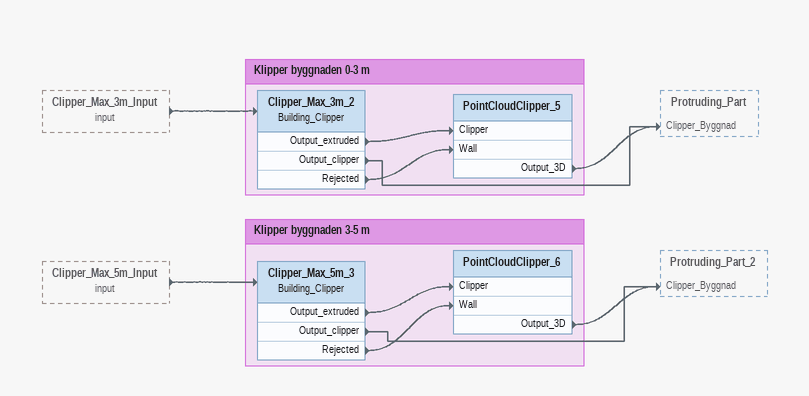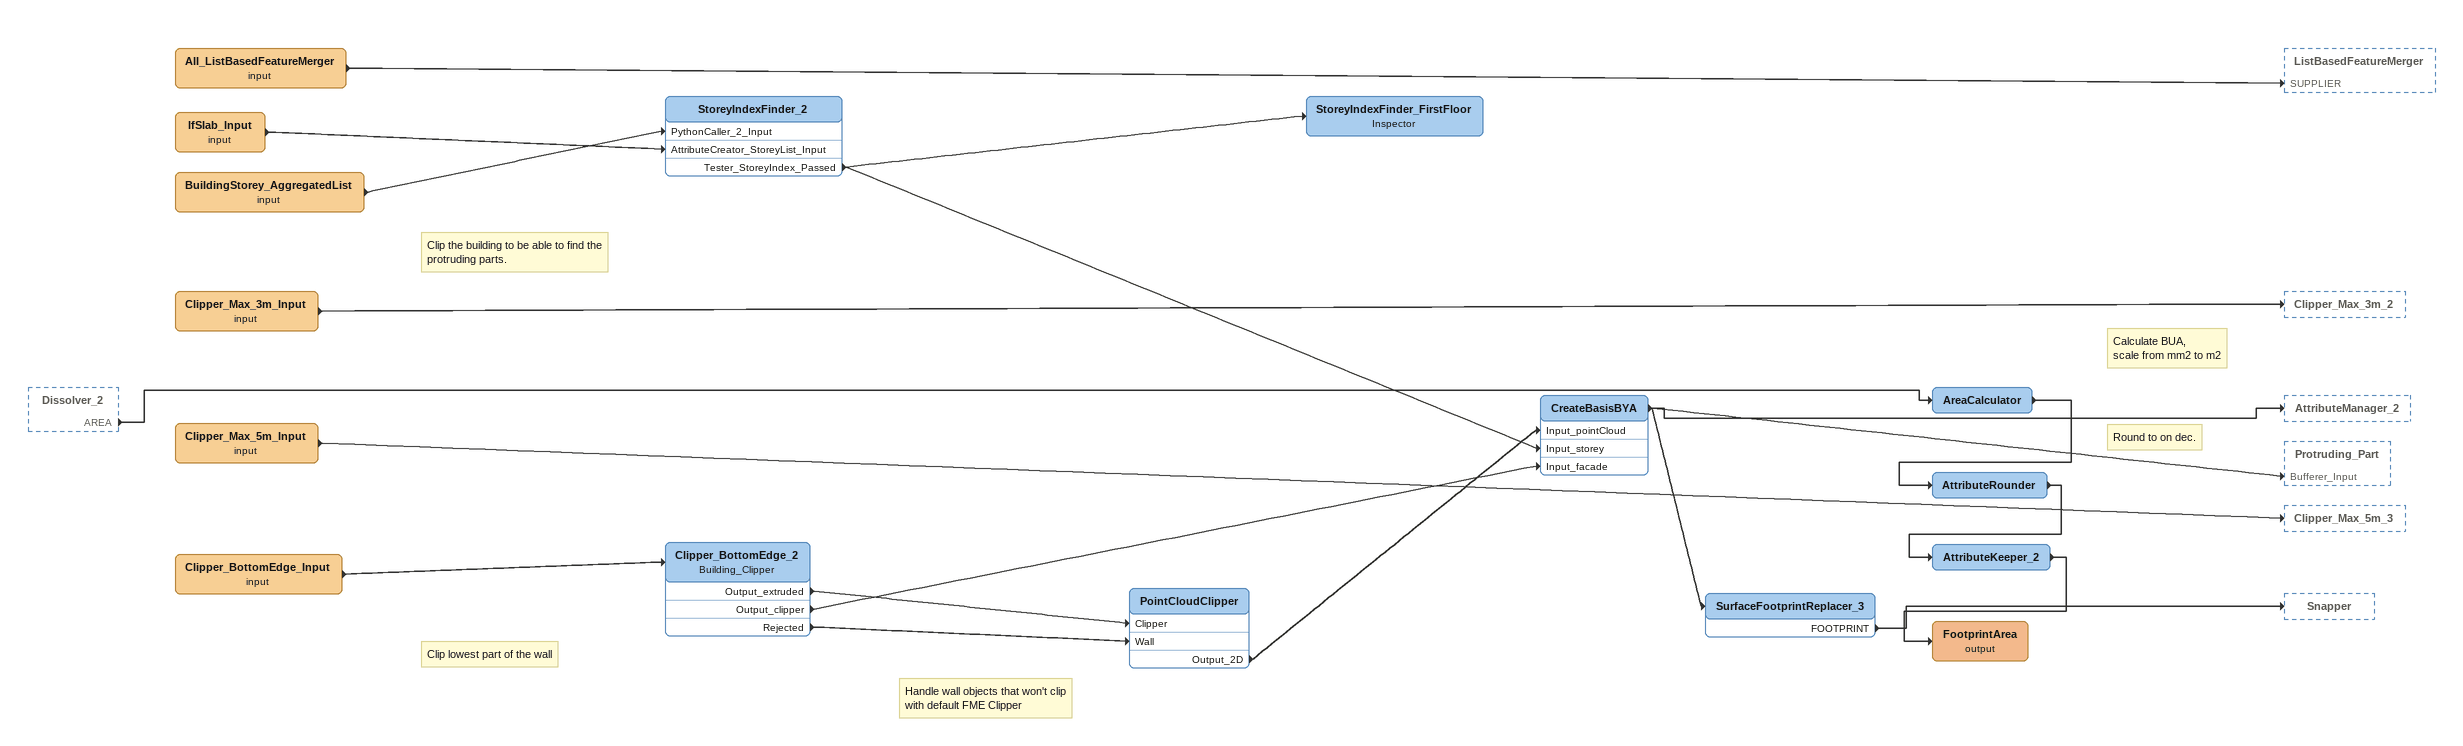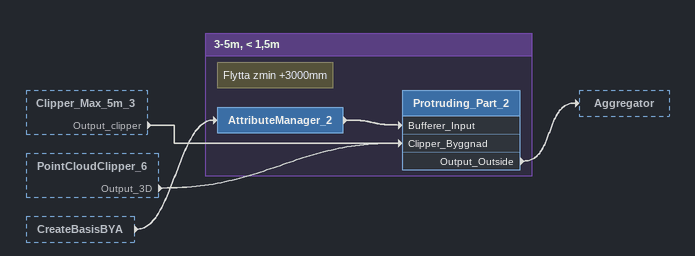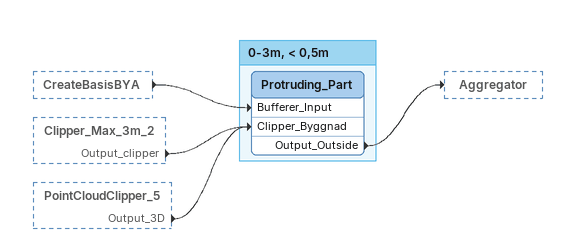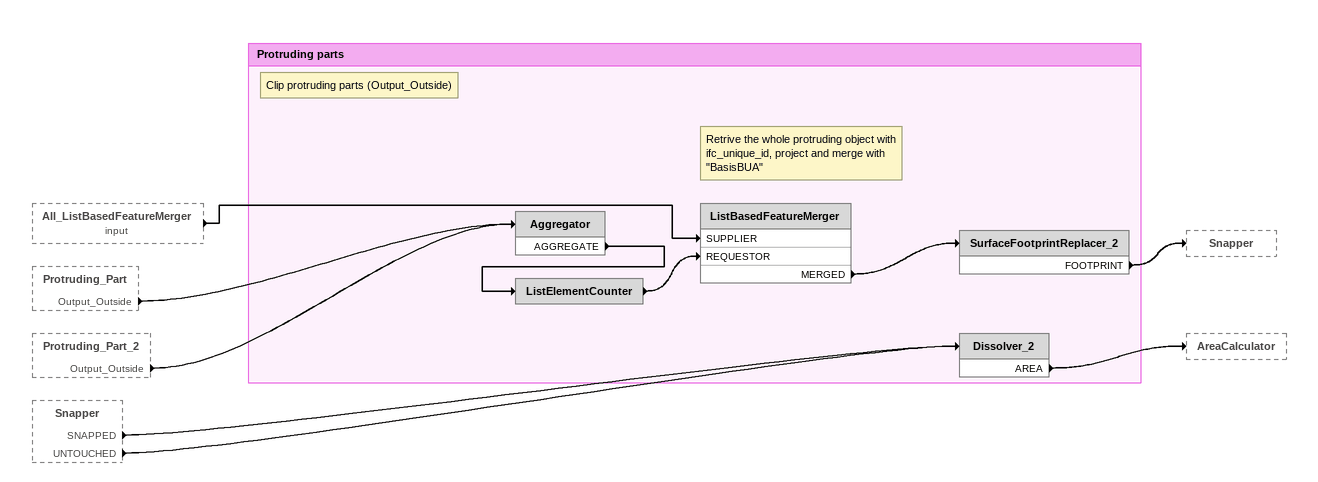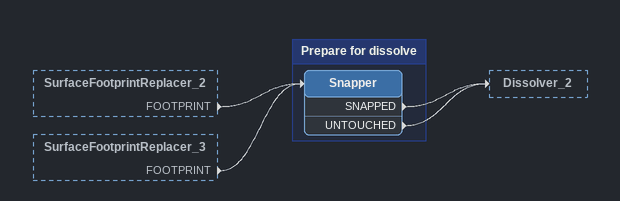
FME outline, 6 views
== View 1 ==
Clipper_Max_3m_Input (input) [outside]
    -> Clipper_Max_3m_2
Clipper_Max_5m_Input (input) [outside]
    -> Clipper_Max_5m_3

Bookmark: Klipper byggnaden 0-3 m
Clipper_Max_3m_2: Building_Clipper
    Output_extruded -> PointCloudClipper_5 [Clipper]
    Output_clipper -> Protruding_Part [Clipper_Byggnad]
    Rejected -> PointCloudClipper_5 [Wall]
PointCloudClipper_5
    Output_3D -> Protruding_Part [Clipper_Byggnad]

Bookmark: Klipper byggnaden 3-5 m
Clipper_Max_5m_3: Building_Clipper
    Output_extruded -> PointCloudClipper_6 [Clipper]
    Output_clipper -> Protruding_Part_2 [Clipper_Byggnad]
    Rejected -> PointCloudClipper_6 [Wall]
PointCloudClipper_6
    Output_3D -> Protruding_Part_2 [Clipper_Byggnad]

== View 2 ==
Dissolver_2 [outside]
    AREA -> AreaCalculator
All_ListBasedFeatureMerger (input)
    -> ListBasedFeatureMerger [SUPPLIER]
IfSlab_Input (input)
    -> StoreyIndexFinder_2 [AttributeCreator_StoreyList_Input]
BuildingStorey_AggregatedList (input)
    -> StoreyIndexFinder_2 [PythonCaller_2_Input]
StoreyIndexFinder_2
    Tester_StoreyIndex_Passed -> StoreyIndexFinder_FirstFloor
    Tester_StoreyIndex_Passed -> CreateBasisBYA [Input_storey]
StoreyIndexFinder_FirstFloor: Inspector
Note: Clip the building to be able to find the protruding parts.
Clipper_Max_3m_Input (input)
    -> Clipper_Max_3m_2
Clipper_Max_5m_Input (input)
    -> Clipper_Max_5m_3
Clipper_BottomEdge_Input (input)
    -> Clipper_BottomEdge_2
Note: Clip lowest part of the wall
Clipper_BottomEdge_2: Building_Clipper
    Output_extruded -> PointCloudClipper [Clipper]
    Output_clipper -> CreateBasisBYA [Input_facade]
    Rejected -> PointCloudClipper [Wall]
Note: Handle wall objects that won't clip with default FME Clipper
PointCloudClipper
    Output_2D -> CreateBasisBYA [Input_pointCloud]
CreateBasisBYA
    -> AttributeManager_2
    -> Protruding_Part [Bufferer_Input]
    -> SurfaceFootprintReplacer_3
SurfaceFootprintReplacer_3
    FOOTPRINT -> Snapper
Note: Calculate BUA, / scale from mm2 to m2
AreaCalculator
    -> AttributeRounder
Note: Round to on dec.
AttributeRounder
    -> AttributeKeeper_2
AttributeKeeper_2
    -> FootprintArea (output)
FootprintArea (output)

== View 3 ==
Clipper_Max_5m_3 [outside]
    Output_clipper -> Protruding_Part_2 [Clipper_Byggnad]
PointCloudClipper_6 [outside]
    Output_3D -> Protruding_Part_2 [Clipper_Byggnad]
CreateBasisBYA [outside]
    -> AttributeManager_2

Bookmark: 3-5m, < 1,5m
Note: Flytta zmin +3000mm
AttributeManager_2
    -> Protruding_Part_2 [Bufferer_Input]
Protruding_Part_2
    Output_Outside -> Aggregator

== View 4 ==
CreateBasisBYA [outside]
    -> Protruding_Part [Bufferer_Input]
Clipper_Max_3m_2 [outside]
    Output_clipper -> Protruding_Part [Clipper_Byggnad]
PointCloudClipper_5 [outside]
    Output_3D -> Protruding_Part [Clipper_Byggnad]

Bookmark: 0-3m, < 0,5m
Protruding_Part
    Output_Outside -> Aggregator

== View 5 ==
All_ListBasedFeatureMerger (input) [outside]
    -> ListBasedFeatureMerger [SUPPLIER]
Protruding_Part [outside]
    Output_Outside -> Aggregator
Protruding_Part_2 [outside]
    Output_Outside -> Aggregator
Snapper [outside]
    SNAPPED -> Dissolver_2
    UNTOUCHED -> Dissolver_2

Bookmark: Protruding parts
Note: Clip protruding parts (Output_Outside)
Aggregator
    AGGREGATE -> ListElementCounter
ListElementCounter
    -> ListBasedFeatureMerger [REQUESTOR]
Note: Retrive the whole protruding object with ifc_unique_id, project and merge with "BasisBUA"
ListBasedFeatureMerger
    MERGED -> SurfaceFootprintReplacer_2
SurfaceFootprintReplacer_2
    FOOTPRINT -> Snapper
Dissolver_2
    AREA -> AreaCalculator

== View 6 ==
SurfaceFootprintReplacer_2 [outside]
    FOOTPRINT -> Snapper
SurfaceFootprintReplacer_3 [outside]
    FOOTPRINT -> Snapper

Bookmark: Prepare for dissolve
Snapper
    SNAPPED -> Dissolver_2
    UNTOUCHED -> Dissolver_2
